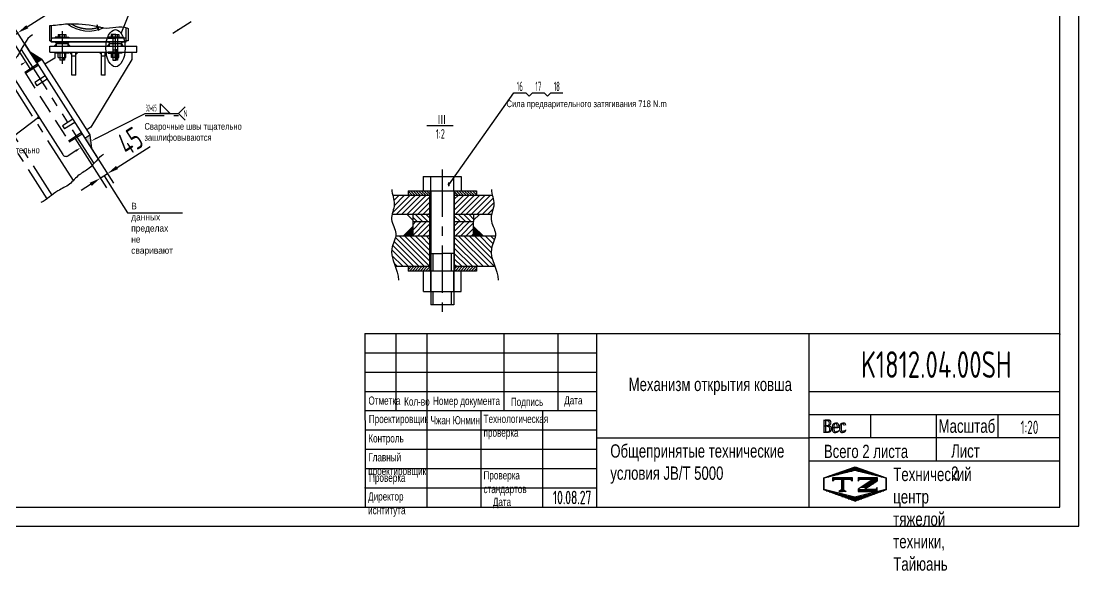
# Model space of a CAD drawing. Header units: millimetres. Extents: x 0 to 8400, y -235 to 5940.
# Drawn here: x 2835 to 8400, y -235 to 2657 of the extents above; entities that cross this region are included whole.
import ezdxf
from ezdxf.enums import TextEntityAlignment as Align

# ---------------------------------------------------------------- set-up
doc = ezdxf.new("R2010")
doc.units = ezdxf.units.MM
doc.header["$LTSCALE"] = 200
for name, pattern in [('F', [0.75, 0.5, -0.25]), ('G', [2, 1.25, -0.25, 0.25, -0.25]), ('K', [2.5, 1.25, -0.25, 0.25, -0.25, 0.25, -0.25])]:
    doc.linetypes.add(name, pattern=pattern)
for name, color, linetype in [('01', 7, 'Continuous'), ('02', 1, 'Continuous'), ('02C', 3, 'Continuous'), ('04', 2, 'F'), ('05', 4, 'G'), ('07', 6, 'K'), ('08', 1, 'Continuous'), ('10', 1, 'Continuous'), ('11', 3, 'Continuous'), ('13', 3, 'Continuous'), ('THICK', 7, 'Continuous')]:
    doc.layers.add(name, color=color, linetype=linetype)
doc.styles.get("Standard").update_dxf_attribs({"font": 'isocp', "width": 0.707, "bigfont": 'intecad.shx'})
doc.dimstyles.new('INTE', dxfattribs={"dimscale": 20, "dimtxt": 6, "dimasz": 3, "dimexe": 3, "dimexo": 0, "dimgap": 1, "dimtad": 1, "dimdec": 1, "dimdsep": 46, "dimtxsty": 'Standard', "dimcen": 0, "dimclrd": 1, "dimclre": 1, "dimclrt": 3, "dimadec": 0, "dimazin": 0, "dimtfac": 1, "dimtdec": 1, "dimtmove": 0, "dimatfit": 0, "dimfxl": 1, "dimarcsym": 0})
pattern_1 = [(45, (290.468, 318.524), (-14.142136, 14.142136), [])]
pattern_2 = [(135, (290.468, 318.524), (-14.142136, -14.142136), [])]

# ---------------------------------------------------------------- blocks, each defined once
blk = doc.blocks.new('*D7')
at = {"layer": '08', "color": 1, "lineweight": -2}
for p, q in [((3117.1, 2040.5), (3283.2, 1780)), ((3169.3, 2042.2), (3321.1, 1804.2)), ((3339.4, 1887.1), (3512.6, 1997.4)), ((3250.9, 1830.6), (3288.8, 1854.8)), ((3200.3, 1798.3), (3149.7, 1766.1))]:
    blk.add_line(p, q, dxfattribs=at)
at = {"layer": '08', "color": 1}
for points in [[(3334.1, 1895.5), (3344.8, 1878.6), (3288.8, 1854.8)], [(3194.9, 1806.8), (3205.7, 1789.9), (3250.9, 1830.6)]]:
    blk.add_solid(points, dxfattribs=at)
at = {"layer": 'Defpoints', "color": 0}
for p in [(3117.1, 2040.5), (3169.3, 2042.2), (3288.8, 1854.8)]:
    blk.add_point(p, dxfattribs=at)
at = {"layer": '08', "color": 3, "insert": (3408.3, 2025.8), "char_height": 120, "attachment_point": 5, "rotation": 32.5246}
blk.add_mtext('45', dxfattribs=at)
blk = doc.blocks.new('*D8')
at = {"layer": '08', "color": 1, "lineweight": -2}
for p, q in [((2867.1, 2627.8), (3040.2, 2738.2)), ((2882.7, 2408.1), (2746.3, 2621.9)), ((2916.7, 2438.5), (2784.2, 2646.1)), ((2778.5, 2571.3), (2816.5, 2595.5)), ((2728, 2539.1), (2677.4, 2506.8))]:
    blk.add_line(p, q, dxfattribs=at)
at = {"layer": '08', "color": 1}
for points in [[(2861.7, 2636.2), (2872.5, 2619.4), (2816.5, 2595.5)], [(2722.6, 2547.5), (2733.3, 2530.7), (2778.5, 2571.3)]]:
    blk.add_solid(points, dxfattribs=at)
at = {"layer": 'Defpoints', "color": 0}
for p in [(2816.5, 2595.5), (2882.7, 2408.1), (2916.7, 2438.5)]:
    blk.add_point(p, dxfattribs=at)
at = {"layer": '08', "color": 3, "insert": (2935.9, 2766.6), "char_height": 120, "attachment_point": 5, "rotation": 32.5246}
blk.add_mtext('45', dxfattribs=at)
blk = doc.blocks.new('*U4')
at = {"layer": '01'}
for p, q in [((-15, 20), (0, 20)), ((-15, 0), (-15, 20)), ((0, 12), (-15, 12)), ((-15, 0), (-15, -20)), ((0, 20), (0, 0)), ((0, 12), (120, 12)), ((0, -20), (0, 0)), ((66, 12), (66, 0)), ((66, -12), (66, 0)), ((120, 12), (120, 0)), ((120, -12), (120, 0)), ((0, -12), (-15, -12)), ((-15, -20), (0, -20)), ((0, -12), (120, -12))]:
    blk.add_line(p, q, dxfattribs=at)
at = {"layer": '02'}
for p, q in [((120, 9.6), (66, 9.6)), ((120, -9.6), (66, -9.6))]:
    blk.add_line(p, q, dxfattribs=at)
at = {"layer": '05'}
blk.add_line((-18.1, 0), (123.5, 0), dxfattribs=at)
blk = doc.blocks.new('*U5')
at = {"layer": '10'}
h = blk.add_hatch(dxfattribs=at)
h.set_pattern_fill('U', color=256, angle=45, style=0, pattern_type=0)
h.set_pattern_definition([(45, (0, 0), (-0.707107, 0.707107), [])])
h.paths.add_polyline_path([(-36, 0), (-13, 0), (-13, 5), (-36, 5)])
h.paths.add_polyline_path([(36, 5), (13, 5), (13, 0), (36, 0)])
at = {"layer": '01'}
for p, q in [((-36, 5), (-36, 0)), ((0, 5), (-36, 5)), ((-36, 0), (0, 0)), ((-13, 5), (-13, 0)), ((0, 5), (36, 5)), ((36, 0), (0, 0)), ((13, 5), (13, 0)), ((36, 5), (36, 0))]:
    blk.add_line(p, q, dxfattribs=at)
at = {"layer": '05'}
blk.add_line((0, 7.1), (0, -1.8), dxfattribs=at)
blk = doc.blocks.new('*U3')
at = {"layer": '01'}
for p, q in [((-21.5, 0), (-21.5, 19.8)), ((-21.5, 19.8), (0, 19.8)), ((-21.5, 12), (0, 12)), ((0, 19.8), (0, 0)), ((0, -19.8), (0, 0)), ((-21.5, 0), (-21.5, -19.8)), ((-21.5, -12), (0, -12)), ((-21.5, -19.8), (0, -19.8))]:
    blk.add_line(p, q, dxfattribs=at)
at = {"layer": '05'}
blk.add_line((-22.6, 0), (1.1, 0), dxfattribs=at)
blk = doc.blocks.new('*U6', base_point=(4489.6, -71.7))
at = {"layer": '01'}
blk.add_circle((4489.6, -71.7), 4, dxfattribs=at)
at = {"layer": '02'}
blk.add_arc((4489.6, -71.7), 5, 260, 170, dxfattribs=at)
blk = doc.blocks.new('*U23')
at = {"layer": '01'}
for points in [[(415, 5), (415, 292)], [(25, 5), (415, 5)]]:
    blk.add_lwpolyline(points, dxfattribs=at)
at = {"layer": '02'}
for points in [[(420, 0), (420, 297)], [(0, 0), (420, 0)]]:
    blk.add_lwpolyline(points, dxfattribs=at)
blk = doc.blocks.new('*X27')
at = {"color": 0}
for p, q in [((127.06, 7.8), (132.06, 7.8)), ((127.06, 7.5), (132.06, 7.5)), ((127.06, 7.2), (127.32, 7.2)), ((128.3, 5.7), (130.1, 5.7)), ((128.77, 6), (130.57, 6)), ((129.23, 6.3), (131.04, 6.3)), ((129.7, 6.6), (131.51, 6.6)), ((130.16, 6.9), (131.98, 6.9)), ((130.62, 7.2), (132.06, 7.2)), ((127.84, 5.4), (129.64, 5.4))]:
    blk.add_line(p, q, dxfattribs=at)
blk = doc.blocks.new('*X28')
at = {"color": 0}
for p, q in [((127.06, 4.8), (132.06, 4.8)), ((127.06, 4.5), (132.06, 4.5)), ((131.84, 5.1), (132.06, 5.1))]:
    blk.add_line(p, q, dxfattribs=at)
blk = doc.blocks.new('*X26')
at = {"color": 0}
for p, q in [((122.34, 4.5), (123.72, 4.5)), ((122.82, 4.8), (123.24, 4.8))]:
    blk.add_line(p, q, dxfattribs=at)
blk = doc.blocks.new('*X25')
at = {"color": 0}
for p, q in [((120.53, 7.8), (125.53, 7.8)), ((120.53, 7.5), (125.53, 7.5)), ((120.53, 7.2), (120.79, 7.2)), ((125.27, 7.2), (125.53, 7.2))]:
    blk.add_line(p, q, dxfattribs=at)
blk = doc.blocks.new('*X24')
at = {"color": 0}
for p, q in [((119.8, 8.4), (120.72, 8.4)), ((120.66, 8.7), (121.92, 8.7)), ((121.52, 9), (123.12, 9)), ((122.38, 9.3), (124.32, 9.3)), ((123.24, 9.6), (125.52, 9.6)), ((124.1, 9.9), (128.52, 9.9)), ((124.97, 10.2), (127.67, 10.2)), ((125.83, 10.5), (126.82, 10.5)), ((127.02, 9.6), (129.37, 9.6)), ((128.22, 9.3), (130.22, 9.3)), ((129.42, 9), (131.07, 9)), ((130.62, 8.7), (131.92, 8.7)), ((131.82, 8.4), (132.77, 8.4)), ((118.22, 7.8), (118.32, 7.8)), ((118.22, 7.5), (118.27, 7.5)), ((118.22, 7.2), (118.27, 7.2)), ((118.22, 6.9), (118.27, 6.9)), ((118.22, 6.6), (118.27, 6.6)), ((118.22, 6.3), (118.27, 6.3)), ((118.22, 6), (118.27, 6)), ((118.22, 5.7), (118.27, 5.7)), ((118.94, 8.1), (119.52, 8.1)), ((133.02, 8.1), (133.62, 8.1)), ((134.22, 7.8), (134.32, 7.8)), ((134.27, 7.5), (134.32, 7.5)), ((134.27, 7.2), (134.32, 7.2)), ((134.27, 6.9), (134.32, 6.9)), ((134.27, 6.6), (134.32, 6.6)), ((134.27, 6.3), (134.32, 6.3)), ((134.27, 6), (134.32, 6)), ((134.27, 5.7), (134.32, 5.7)), ((118.22, 5.4), (118.27, 5.4)), ((118.22, 5.1), (118.27, 5.1)), ((118.22, 4.8), (118.27, 4.8)), ((118.79, 4.5), (119.42, 4.5)), ((119.61, 4.2), (120.62, 4.2)), ((120.43, 3.9), (121.82, 3.9)), ((121.26, 3.6), (123.02, 3.6)), ((122.08, 3.3), (124.22, 3.3)), ((122.91, 3), (125.42, 3)), ((127.12, 3), (129.7, 3)), ((128.32, 3.3), (130.51, 3.3)), ((129.52, 3.6), (131.32, 3.6)), ((130.72, 3.9), (132.14, 3.9)), ((131.92, 4.2), (132.95, 4.2)), ((133.12, 4.5), (133.76, 4.5)), ((134.27, 5.4), (134.32, 5.4)), ((134.27, 5.1), (134.32, 5.1)), ((134.27, 4.8), (134.32, 4.8)), ((123.73, 2.7), (128.89, 2.7)), ((124.55, 2.4), (128.07, 2.4)), ((125.38, 2.1), (127.26, 2.1)), ((126.2, 1.8), (126.45, 1.8))]:
    blk.add_line(p, q, dxfattribs=at)

msp = doc.modelspace()

# ---------------------------------------------------------------- hatches: boundary and pattern name
for points in [[(3008.02, 2525.19), (3018.02, 2525.19), (3018.02, 2535.19)], [(3082.02, 2535.19), (3092.02, 2525.19), (3082.02, 2525.19)], [(3298.02, 2535.19), (3288.02, 2525.19), (3298.02, 2525.19)], [(3362.02, 2535.19), (3372.02, 2525.19), (3362.02, 2525.19)], [(2943.63, 2455.67), (2881.71, 2493.27), (2916.65, 2438.46)], [(3102.02, 2493.19), (3090.02, 2493.19), (3102.02, 2481.19)], [(3122.02, 2493.19), (3134.02, 2493.19), (3122.02, 2481.19)], [(3257.02, 2493.19), (3245.02, 2493.19), (3257.02, 2481.19)], [(3277.02, 2493.19), (3289.02, 2493.19), (3277.02, 2481.19)], [(3196.31, 2059.41), (3169.33, 2042.21), (3204.28, 1987.4)], [(4895.6, 1577.07), (4845.6, 1527.07), (4895.6, 1527.07)], [(5215.6, 1577.07), (5265.6, 1527.07), (5215.6, 1527.07)]]:
    msp.add_hatch(color=256).paths.add_polyline_path(points)
at = {"layer": '02'}
h = msp.add_hatch(color=256, dxfattribs=at)
h.paths.add_polyline_path([(2993.02, 2573.62), (2993.02, 2567.62), (2999.02, 2567.62)])
h.paths.add_polyline_path([(2993.02, 2553.62), (2987.02, 2553.62), (2993.02, 2547.62)])
h.paths.add_polyline_path([(3018.02, 2547.62), (3012.02, 2547.62), (3018.02, 2541.62)])
h.paths.add_polyline_path([(3088.02, 2547.62), (3082.02, 2547.62), (3082.02, 2541.62)])
h = msp.add_hatch(dxfattribs=at)
h.set_pattern_fill('_USER', color=256, scale=20, angle=45, style=0, pattern_type=0)
h.set_pattern_definition(pattern_1)
edge = h.paths.add_edge_path()
edge.add_line((4985.6, 1739.22), (4790.24, 1739.22))
edge.add_spline(control_points=[(4790.24, 1739.22), (4794.05, 1724.08), (4803.99, 1690.98), (4790.18, 1657.37), (4786.05, 1639.22)], knot_values=[32.4729429, 32.4729429, 32.4729429, 32.4729429, 78.5957172, 133.9532099, 133.9532099, 133.9532099, 133.9532099], degree=3, periodic=0)
edge.add_line((4786.05, 1639.22), (4985.6, 1639.22))
edge.add_line((4985.6, 1639.22), (4985.6, 1739.22))
edge = h.paths.add_edge_path()
edge.add_spline(control_points=[(5309.76, 1639.22), (5313.89, 1657.37), (5327.71, 1690.98), (5317.76, 1724.08), (5313.96, 1739.22)], knot_values=[32.4729429, 32.4729429, 32.4729429, 32.4729429, 87.8304356, 133.9532099, 133.9532099, 133.9532099, 133.9532099], degree=3, periodic=0)
edge.add_line((5313.96, 1739.22), (5115.6, 1739.22))
edge.add_line((5115.6, 1739.22), (5115.6, 1639.22))
edge.add_line((5115.6, 1639.22), (5309.76, 1639.22))
h = msp.add_hatch(dxfattribs=at)
h.set_pattern_fill('_USER', color=256, scale=20, angle=135, style=0, pattern_type=0)
h.set_pattern_definition(pattern_2)
h.paths.add_polyline_path([(4985.6, 1602.07), (4985.6, 1639.22), (4895.6, 1639.22), (4895.6, 1602.07)])
h.paths.add_polyline_path([(5215.6, 1602.07), (5215.6, 1639.22), (5115.6, 1639.22), (5115.6, 1602.07)])
h = msp.add_hatch(dxfattribs=at)
h.set_pattern_fill('_USER', color=256, scale=20, angle=45, style=0, pattern_type=0)
h.set_pattern_definition(pattern_1)
h.paths.add_polyline_path([(5115.6, 1602.07), (5115.6, 1527.07), (5215.6, 1527.07), (5215.6, 1602.07)])
h.paths.add_polyline_path([(4985.6, 1602.07), (4895.6, 1602.07), (4895.6, 1527.07), (4985.6, 1527.07)])
h = msp.add_hatch(dxfattribs=at)
h.set_pattern_fill('_USER', color=256, scale=20, angle=135, style=0, pattern_type=0)
h.set_pattern_definition(pattern_2)
edge = h.paths.add_edge_path()
edge.add_line((4985.6, 1367.07), (4985.6, 1527.07))
edge.add_line((4985.6, 1527.07), (4805.77, 1527.07))
edge.add_spline(control_points=[(4805.77, 1527.07), (4802.78, 1504.76), (4770.83, 1451.27), (4791.83, 1398.13), (4803.41, 1367.07)], knot_values=[250.5775829, 250.5775829, 250.5775829, 250.5775829, 320.1968989, 415.6439628, 415.6439628, 415.6439628, 415.6439628], degree=3, periodic=0)
edge.add_line((4803.41, 1367.07), (4985.6, 1367.07))
edge = h.paths.add_edge_path()
edge.add_spline(control_points=[(5327.12, 1367.07), (5315.54, 1398.13), (5294.54, 1451.27), (5326.5, 1504.76), (5329.48, 1527.07)], knot_values=[250.5775829, 250.5775829, 250.5775829, 250.5775829, 346.0246468, 415.6439628, 415.6439628, 415.6439628, 415.6439628], degree=3, periodic=0)
edge.add_line((5329.48, 1527.07), (5115.6, 1527.07))
edge.add_line((5115.6, 1527.07), (5115.6, 1367.07))
edge.add_line((5115.6, 1367.07), (5327.12, 1367.07))
at = {"layer": '10'}
h = msp.add_hatch(dxfattribs=at)
h.set_pattern_fill('_USER', color=256, scale=10, angle=135, style=0, pattern_type=0)
h.set_pattern_definition([(135, (290.468, 318.524), (-7.071068, -7.071068), [])])
h.paths.add_polyline_path([(4870.6, 1739.22), (4985.6, 1739.22), (4985.6, 1764.22), (4870.6, 1764.22)])
h.paths.add_polyline_path([(5230.6, 1764.22), (5115.6, 1764.22), (5115.6, 1739.22), (5230.6, 1739.22)])
h = msp.add_hatch(dxfattribs=at)
h.set_pattern_fill('_USER', color=256, scale=10, angle=45, style=0, pattern_type=0)
h.set_pattern_definition([(45, (290.468, 318.524), (-7.071068, 7.071068), [])])
h.paths.add_polyline_path([(4870.6, 1342.07), (4985.6, 1342.07), (4985.6, 1367.07), (4870.6, 1367.07)])
h.paths.add_polyline_path([(5230.6, 1367.07), (5115.6, 1367.07), (5115.6, 1342.07), (5230.6, 1342.07)])

# ---------------------------------------------------------------- linework, layer by layer
for p, q in [((3387.02, 2547.62), (3387.02, 2623.94)), ((2986.02, 2525.19), (3443.02, 2525.19)), ((2986.02, 2493.19), (2986.02, 2525.19)), ((3018.02, 2535.19), (3008.02, 2525.19)), ((3018.02, 2540.19), (3082.02, 2540.19)), ((3018.02, 2540.19), (3018.02, 2525.19)), ((3018.02, 2540.19), (3082.02, 2540.19)), ((3082.02, 2525.19), (3082.02, 2540.19)), ((3082.02, 2535.19), (3092.02, 2525.19)), ((3298.02, 2535.19), (3288.02, 2525.19)), ((3298.02, 2540.19), (3298.02, 2525.19)), ((3298.02, 2540.19), (3362.02, 2540.19)), ((3362.02, 2525.19), (3362.02, 2540.19)), ((3362.02, 2535.19), (3372.02, 2525.19)), ((3443.02, 2493.19), (3443.02, 2525.19)), ((2943.63, 2455.67), (2881.71, 2493.27)), ((2943.63, 2455.67), (2916.65, 2438.46)), ((2943.63, 2455.67), (3196.31, 2059.41)), ((3011.02, 2463.05), (2959.76, 2430.37)), ((2986.02, 2493.19), (3443.02, 2493.19)), ((3011.02, 2493.19), (3011.02, 2463.05)), ((3038.02, 2488.19), (3038.02, 2466.69)), ((3062.02, 2488.19), (3062.02, 2466.69)), ((3102.02, 2481.19), (3090.02, 2493.19)), ((3102.02, 2373.19), (3102.02, 2493.19)), ((3122.02, 2473.19), (3102.02, 2473.19)), ((3122.02, 2373.19), (3122.02, 2493.19)), ((3122.02, 2481.19), (3134.02, 2493.19)), ((3417.02, 2455.19), (3200.75, 2098.96)), ((3257.02, 2481.19), (3245.02, 2493.19)), ((3257.02, 2373.19), (3257.02, 2493.19)), ((3277.02, 2473.19), (3257.02, 2473.19)), ((3277.02, 2373.19), (3277.02, 2493.19)), ((3277.02, 2481.19), (3289.02, 2493.19)), ((3417.02, 2493.19), (3417.02, 2455.19)), ((2916.65, 2438.46), (3169.33, 2042.21)), ((3122.02, 2373.19), (3102.02, 2373.19)), ((3277.02, 2373.19), (3257.02, 2373.19)), ((3169.33, 2042.21), (3196.31, 2059.41)), ((3200.75, 2098.96), (3179.67, 2085.52)), ((3196.31, 2059.41), (3204.28, 1987.4)), ((4985.6, 1367.07), (4985.6, 1739.22)), ((5115.6, 1367.07), (5115.6, 1739.22)), ((4895.6, 1577.07), (4845.6, 1527.07)), ((4895.6, 1602.07), (4990.6, 1602.07)), ((4895.6, 1602.07), (4895.6, 1527.07)), ((5110.6, 1602.07), (5215.6, 1602.07)), ((5215.6, 1527.07), (5215.6, 1602.07)), ((5215.6, 1577.07), (5265.6, 1527.07)), ((4805.77, 1527.07), (4990.6, 1527.07)), ((5110.6, 1527.07), (5329.48, 1527.07)), ((4803.41, 1367.07), (4990.6, 1367.07)), ((5110.6, 1367.07), (5327.12, 1367.07))]:
    msp.add_line(p, q)
at = {"layer": '01'}
for p, q in [((2983.02, 2633), (2983.02, 2553.62)), ((2993.02, 2634.69), (2993.02, 2547.62)), ((3397.02, 2618.82), (3397.02, 2553.62)), ((3387.02, 2567.62), (2993.02, 2567.62)), ((3014.02, 2572.62), (3014.02, 2567.62)), ((3050.02, 2572.62), (3014.02, 2572.62)), ((3030.03, 2587.62), (3030.03, 2572.62)), ((3030.03, 2587.62), (3070.01, 2587.62)), ((3038.02, 2572.62), (3038.02, 2587.62)), ((3050.02, 2572.62), (3086.02, 2572.62)), ((3062.02, 2572.62), (3062.02, 2587.62)), ((3070.01, 2587.62), (3070.01, 2572.62)), ((3086.02, 2572.62), (3086.02, 2567.62)), ((3014.02, 2493.19), (3014.02, 2488.19)), ((3086.02, 2488.19), (3014.02, 2488.19)), ((3030.24, 2466.69), (3030.24, 2488.19)), ((3030.24, 2466.69), (3069.79, 2466.69)), ((3038.02, 2466.69), (3038.02, 2452.62)), ((3062.02, 2452.62), (3038.02, 2452.62)), ((3062.02, 2466.69), (3062.02, 2452.62)), ((3069.79, 2466.69), (3069.79, 2488.19)), ((3086.02, 2493.19), (3086.02, 2488.19)), ((4969.4, 2107.5), (5107.06, 2107.5)), ((4950.65, 1839.22), (4950.65, 1764.22)), ((4950.65, 1839.22), (5150.55, 1839.22)), ((4990.6, 1764.22), (4990.6, 1839.22)), ((5110.6, 1764.22), (5110.6, 1839.22)), ((5150.55, 1839.22), (5150.55, 1764.22)), ((4990.6, 1739.22), (4790.24, 1739.22)), ((4870.6, 1764.22), (4870.6, 1739.22)), ((4870.6, 1764.22), (5230.6, 1764.22)), ((4985.6, 1764.22), (4985.6, 1739.22)), ((4990.6, 1764.22), (4990.6, 1164.22)), ((5110.6, 1764.22), (5110.6, 1164.22)), ((5313.96, 1739.22), (5110.6, 1739.22)), ((5115.6, 1764.22), (5115.6, 1739.22)), ((5230.6, 1764.22), (5230.6, 1739.22)), ((4990.6, 1434.22), (5050.6, 1434.22)), ((5110.6, 1434.22), (5050.6, 1434.22)), ((4870.6, 1367.07), (4870.6, 1342.07)), ((5230.6, 1342.07), (4870.6, 1342.07)), ((4951.73, 1234.57), (4951.73, 1342.07)), ((4985.6, 1367.07), (4985.6, 1342.07)), ((4990.6, 1234.57), (4990.6, 1342.07)), ((5110.6, 1234.57), (5110.6, 1342.07)), ((5115.6, 1367.07), (5115.6, 1342.07)), ((5149.48, 1234.57), (5149.48, 1342.07)), ((5230.6, 1367.07), (5230.6, 1342.07)), ((4951.73, 1234.57), (5149.48, 1234.57)), ((5110.6, 1164.22), (4990.6, 1164.22))]:
    msp.add_line(p, q, dxfattribs=at)
at = {"layer": '01', "color": 7, "linetype": 'Continuous'}
for p, q in [((2993.02, 2573.62), (2999.02, 2567.62)), ((2993.02, 2553.62), (2983.02, 2553.62)), ((2987.02, 2553.62), (2993.02, 2547.62)), ((3387.02, 2547.62), (2993.02, 2547.62)), ((2993.02, 2547.62), (3387.02, 2547.62)), ((3012.02, 2547.62), (3018.02, 2541.62)), ((3018.02, 2547.62), (3018.02, 2540.19)), ((3082.02, 2540.19), (3018.02, 2540.19)), ((3088.02, 2547.62), (3082.02, 2541.62)), ((3082.02, 2547.62), (3082.02, 2540.19)), ((3292.02, 2547.62), (3298.02, 2541.62)), ((3298.02, 2547.62), (3298.02, 2540.19)), ((3298.02, 2540.19), (3362.02, 2540.19)), ((3362.02, 2547.62), (3362.02, 2540.19)), ((3368.02, 2547.62), (3362.02, 2541.62)), ((3397.02, 2553.62), (3387.02, 2553.62)), ((4990.6, 1639.22), (4786.05, 1639.22)), ((4865.6, 1639.22), (4895.6, 1609.22)), ((4895.6, 1639.22), (4895.6, 1602.07)), ((5309.76, 1639.22), (5110.6, 1639.22)), ((5215.6, 1639.22), (5215.6, 1602.07)), ((5245.6, 1639.22), (5215.6, 1609.22)), ((4895.6, 1602.07), (4990.6, 1602.07)), ((5110.6, 1602.07), (5215.6, 1602.07))]:
    msp.add_line(p, q, dxfattribs=at)
at = {"layer": '01'}
msp.add_lwpolyline([(3567.94, 2221.33), (3617.94, 2171.33), (3567.94, 2171.33)], close=True, dxfattribs=at)
at = {"layer": '01', "color": 7, "linetype": 'Continuous'}
msp.add_arc((3190.02, 2789.62), 184.5, 232.70293, 294.76792, dxfattribs=at)
at = {"layer": '01'}
for p in [(8300, 1009.48), (8300, 1009.11)]:
    msp.add_point(p, dxfattribs=at)
at = {"layer": '02'}
for p, q in [((3728.4, 2654.08), (3632.28, 2592.79)), ((3040.42, 2452.62), (3040.42, 2466.69)), ((3059.62, 2452.62), (3059.62, 2466.69)), ((5084.63, 1795.88), (5427.46, 2279.21)), ((5427.46, 2279.21), (5489.46, 2279.21)), ((5489.46, 2279.21), (5507.13, 2261.53)), ((5507.13, 2261.53), (5524.81, 2279.21)), ((5524.81, 2279.21), (5586.81, 2279.21)), ((5586.81, 2279.21), (5604.49, 2261.53)), ((5604.49, 2261.53), (5622.17, 2279.21)), ((5622.17, 2279.21), (5684.17, 2279.21)), ((5002.6, 1342.07), (5002.6, 1434.22)), ((5098.6, 1342.07), (5098.6, 1434.22)), ((5002.6, 1164.22), (5002.6, 1234.57)), ((5098.6, 1164.22), (5098.6, 1234.57))]:
    msp.add_line(p, q, dxfattribs=at)
for points in [[(3662.63, 2612.14, 9, 0, 0), (3632.28, 2592.79, 0, 0, 0)], [(3200.25, 2023.81, 0, 8, 0), (3230.42, 2041.55, 8, 8, 0)]]:
    msp.add_lwpolyline(points, format="xyseb", dxfattribs=at)
for points in [[(3230.42, 2041.55), (3487.94, 2171.33), (3662.94, 2171.33)], [(3698.3, 2206.69), (3662.94, 2171.33), (3698.3, 2135.98)], [(2926.41, 2149.29), (2750.87, 2017.42), (2575.87, 2017.42)]]:
    msp.add_lwpolyline(points, dxfattribs=at)
at = {"layer": '02C'}
msp.add_ellipse((3330.94, 2514.91), major_axis=(0, 97.58), ratio=0.5213115, dxfattribs=at)
msp.add_open_spline([(2983.02, 2633), (2986.07, 2634.46), (3018.97, 2635.29), (3056.17, 2642.9), (3141.81, 2643.6), (3206.3, 2639.21), (3300.38, 2611.56), (3362.63, 2639.03), (3395.2, 2620.04), (3397.02, 2618.82)], degree=3, knots=[0, 0, 0, 0, 10.1428232, 95.7347149, 115.4158323, 266.6599437, 286.2816627, 410.3407088, 417.9384692, 417.9384692, 417.9384692, 417.9384692], dxfattribs=at)
for points, start_tangent, end_tangent in [([(2895.04, 2585.68), (2818.57, 2479.81), (2767.15, 2420.39), (2715.73, 2371.64), (2655.08, 2336.07), (2565.42, 2274.16)], (-0.8690365, -0.4947479), (-0.8979304, -0.4401375)), ([(3268.03, 1956.23), (3191.56, 1882.46), (3140.14, 1848.2), (3088.72, 1799.46), (3028.07, 1763.89), (2938.41, 1701.97)], (-0.8690365, -0.4947479), (-0.8979304, -0.4401375)), ([(4785.25, 1771.41), (4798.18, 1693.89), (4783.63, 1613.13), (4806.26, 1538.84), (4785.25, 1459.7), (4820.81, 1294.96)], (0, -1), (0, -1)), ([(5308.96, 1771.41), (5321.89, 1693.89), (5307.35, 1613.13), (5329.98, 1538.84), (5308.96, 1459.7), (5344.52, 1294.96)], (0, -1), (0, -1))]:
    msp.add_spline(points, degree=3, dxfattribs=dict(at, start_tangent=start_tangent, end_tangent=end_tangent))
at = {"layer": '04'}
for p, q in [((3317.02, 2540.19), (3317.02, 2493.19)), ((3341.02, 2540.19), (3341.02, 2493.19)), ((2853.14, 2389.27), (2920.59, 2432.28)), ((2856.99, 2383.24), (2924.44, 2426.25)), ((2853.14, 2389.27), (3087.57, 2021.64)), ((2961.17, 2368.65), (2907.21, 2334.24)), ((2971.92, 2351.79), (2917.96, 2317.38)), ((2907.21, 2334.24), (2917.96, 2317.38)), ((3106.34, 2141), (3052.37, 2106.59)), ((3117.09, 2124.14), (3063.13, 2089.73)), ((3487.94, 2160.83), (3662.94, 2160.83)), ((3052.37, 2106.59), (3063.13, 2089.73)), ((3083.72, 2027.68), (3151.17, 2070.69)), ((3087.57, 2021.64), (3155.02, 2064.66)), ((4990.6, 1602.07), (4990.6, 1367.07)), ((5110.6, 1602.07), (5110.6, 1367.07))]:
    msp.add_line(p, q, dxfattribs=at)
at = {"layer": '05', "color": 4, "linetype": 'G'}
msp.add_line((3233.03, 2639.6), (3242.09, 2608), dxfattribs=at)
at = {"layer": '05'}
for p, q in [((3050.02, 2605.15), (3050.02, 2432.33)), ((3329.02, 2563.13), (3329.02, 2465.01)), ((3109.95, 1819.15), (2741.85, 2396.41)), ((5050.6, 1876.85), (5050.6, 1098.31))]:
    msp.add_line(p, q, dxfattribs=at)
msp.add_arc((3190.02, 2789.62), 173, 237.8268, 289.66756, dxfattribs=at)
at = {"layer": '07'}
for p, q in [((2834.75, 2507.38), (3217.08, 1907.81)), ((2852.33, 2539.33), (2916.65, 2438.46)), ((2602.97, 2298.02), (2970.43, 1721.76)), ((2628.46, 2317.56), (2995.99, 1741.2)), ((3169.33, 2042.21), (3239.17, 1932.69))]:
    msp.add_line(p, q, dxfattribs=at)
at = {"layer": '08'}
for p, q in [((3361.69, 2592.65), (3430.46, 2766.49)), ((2787.1, 2373.64), (3054.13, 1954.89)), ((3123.05, 1975.3), (3081.79, 1948.81)), ((3271.43, 1843.69), (3394.79, 1649)), ((3394.79, 1649), (3684.14, 1649))]:
    msp.add_line(p, q, dxfattribs=at)
at = {"layer": '08', "const_width": 7.5}
msp.add_lwpolyline([(2922.66, 2149.29, 1), (2930.16, 2149.29, 1)], format="xyb", close=True, dxfattribs=at)
at = {"layer": '08'}
msp.add_arc((3070.99, 1965.64), 20, 212.52457, 302.70299, dxfattribs=at)
for points in [[(2831.82, 2431.98), (2859.76, 2443.98), (2837.22, 2423.57)], [(3120.35, 1979.51), (3148.29, 1991.51), (3125.75, 1971.09)]]:
    msp.add_solid(points, dxfattribs=at)
at = {"layer": 'THICK'}
for p, q in [((4642.69, 1013.63), (4645.46, 100)), ((4642.69, 1013.63), (8300, 1013.63)), ((4807.83, 1013.19), (4807.83, 1013.63)), ((4807.89, 607.57), (4807.89, 1013.63)), ((4970.31, 100), (4970.31, 1013.63)), ((5376.37, 607.57), (5376.37, 1013.63)), ((5660.61, 607.57), (5660.61, 1013.63)), ((5863.64, 100), (5863.64, 1013.63)), ((6980.31, 100), (6980.31, 1013.63)), ((8300, 100), (8300, 1013.63)), ((4645.46, 709.09), (5863.64, 709.09)), ((6980.31, 709.09), (8300, 709.09)), ((4645.46, 607.57), (5863.64, 607.57)), ((5254.55, 100), (5254.55, 607.57)), ((5579.4, 100), (5579.4, 607.57)), ((6980.31, 587.27), (8300, 587.27)), ((7305.15, 465.45), (7305.15, 587.27)), ((7650.3, 343.64), (7650.3, 587.27)), ((7975.15, 465.45), (7975.15, 587.27)), ((5863.64, 463.69), (6980.31, 463.69)), ((6980.31, 465.45), (8300, 465.45)), ((6980.31, 343.64), (8300, 343.64)), ((4645.46, 100), (8300, 100))]:
    msp.add_line(p, q, dxfattribs=at)
at = {"layer": 'THICK', "color": 3}
for p, q in [((4645.46, 912.12), (5863.64, 912.12)), ((4645.46, 810.6), (5863.64, 810.6)), ((4645.46, 506.06), (5863.64, 506.06)), ((4645.46, 404.54), (5863.64, 404.54)), ((4645.46, 303.03), (5863.64, 303.03)), ((7058.51, 254.43), (7223.07, 311.74)), ((7059.58, 253.14), (7222.01, 293.74)), ((7222.01, 293.74), (7384.43, 253.14)), ((7223.07, 311.74), (7385.49, 254.43)), ((7058.51, 190.6), (7058.51, 254.43)), ((7059.58, 192.23), (7059.58, 253.14)), ((7105.45, 236.02), (7105.45, 256.32)), ((7105.45, 256.32), (7206.96, 256.32)), ((7115.6, 246.17), (7105.45, 236.02)), ((7196.81, 246.17), (7115.6, 246.17)), ((7151.76, 246.26), (7151.76, 190.58)), ((7156.2, 246.26), (7156.2, 190.58)), ((7161.28, 246.26), (7161.28, 190.58)), ((7206.96, 236.02), (7196.81, 246.17)), ((7206.96, 256.32), (7206.96, 236.02)), ((7238.05, 256.32), (7238.05, 236.02)), ((7238.05, 256.32), (7339.56, 256.32)), ((7238.05, 236.02), (7248.2, 246.17)), ((7317.99, 246.17), (7238.05, 194.45)), ((7248.2, 246.17), (7317.99, 246.17)), ((7339.56, 236.21), (7287.55, 202.93)), ((7339.56, 256.32), (7339.56, 236.02)), ((7384.43, 253.14), (7384.43, 192.23)), ((7385.49, 254.43), (7385.49, 190.6)), ((4645.46, 201.51), (5863.64, 201.51)), ((7223.07, 130.68), (7058.51, 190.6)), ((7222.01, 151.62), (7059.58, 192.23)), ((7156.2, 195.22), (7136.53, 182.84)), ((7136.53, 182.84), (7156.2, 182.84)), ((7156.2, 195.22), (7175.87, 182.84)), ((7175.87, 182.84), (7156.2, 182.84)), ((7384.43, 192.23), (7222.01, 151.62)), ((7385.49, 190.6), (7223.07, 130.68)), ((7238.05, 194.45), (7238.05, 182.84)), ((7238.05, 182.84), (7339.56, 182.84)), ((7287.55, 202.93), (7272.04, 193)), ((7329.41, 193), (7272.04, 193)), ((7339.56, 203.15), (7329.41, 193)), ((7339.56, 182.84), (7339.56, 203.15))]:
    msp.add_line(p, q, dxfattribs=at)
for p in [(4645.46, 201.51), (4645.46, 100)]:
    msp.add_point(p, dxfattribs=at)

# ---------------------------------------------------------------- block references
at = {"xscale": 20, "yscale": 20, "zscale": 20}
msp.add_blockref('*U23', (0, 0), dxfattribs=at)
at = {"layer": '01'}
for p in [(3329.02, 2567.62), (3329.02, 2488.19)]:
    msp.add_blockref('*U5', p, dxfattribs=at)
for name, p, rotation in [('*U4', (3329.02, 2572.62), 270), ('*U3', (3329.02, 2488.19), 90)]:
    msp.add_blockref(name, p, dxfattribs=dict(at, rotation=rotation))
at = {"layer": '04', "rotation": 288.000000000019}
msp.add_blockref('*U6', (3237.7, 2623.32), dxfattribs=at)
at = {"layer": 'THICK', "color": 3, "xscale": 20.30299355464331, "yscale": 20.30299355464285, "zscale": 20.30299355464285}
for name in ['*X24', '*X25', '*X27', '*X26', '*X28']:
    msp.add_blockref(name, (4658.3, 95.04), dxfattribs=at)

# ---------------------------------------------------------------- texts
at = {"attachment_point": 1}
for s, insert, char_height in [('{\\fArial|b0|i0|c204|p34;\\C3;Сила предварительного затягивания 718 \\fArial|b0|i0|c0|p34;N.m}', (5388.96, 2239.67), 35), ('{\\fArial|b0|i0|c204|p34;\\C3;Сварочные швы тщательно \\Pзашлифовываются}', (3483.49, 2120.9), 35), ('{\\fArial|b0|i0|c204|p34;\\C3;Сварочные швы тщательно \\Pзашлифовываются}', (2420.67, 1996.46), 35), ('{\\fArial|b0|i0|c204|p34;\\C3;Механизм открытия ковша}', (6031.3, 780.61), 70), ('{\\fArial|b0|i0|c204|p34;Общепринятые технические\\Pусловия \\fArial|b0|i0|c0|p34;JB/T 5000}', (5934.7, 430.33), 70), ('{\\fArial|b0|i0|c204|p34;Всего 2 листа}', (7058.64, 428.18), 70)]:
    msp.add_mtext(s, dxfattribs=dict(at, insert=insert, char_height=char_height))
for s, insert, char_height, width in [('{\\fArial|b0|i0|c204|p34;\\W0.9;\\C3;В данных пределах не сваривают}', (3413.8, 1701.58), 35, 2.0541), ('{\\fArial|b0|i0|c204|p34;Лист 2}', (7728.26, 430.42), 70, 2.2395)]:
    msp.add_mtext(s, dxfattribs=dict(at, insert=insert, char_height=char_height, width=width))
at = {"layer": '01', "attachment_point": 1}
for s, insert, char_height in [('{\\fArial|b0|i0|c204|p34;Отметка}', (4662.04, 682.04), 43.2911), ('{\\fArial|b0|i0|c204|p34;Кол-во}', (4849.78, 677.06), 43.2911), ('{\\fArial|b0|i0|c204|p34;Номер документа}', (5001.85, 680.39), 43.2911), ('{\\fArial|b0|i0|c204|p34;Подпись}', (5411.34, 675.4), 43.2911), ('{\\fArial|b0|i0|c204|p34;Дата}', (5692.12, 683.7), 43.2911), ('{\\fArial|b0|i0|c204|p34;Проектировщик}', (4663.95, 585.34), 43.2911), ('{\\fArial|b0|i0|c204|p34;\\C3;Чжан Юнмин}', (4988.57, 578.69), 43.2911), ('{\\fArial|b0|i0|c204|p34;Технологическая\\Pпроверка}', (5267.85, 585.67), 43.2911), ('{\\fArial|b0|i0|c204|p34;Вес}', (7058.29, 562.06), 70.7088), ('{\\fArial|b0|i0|c204|p34;Контроль}', (4661.46, 483.37), 43.2911), ('{\\fArial|b0|i0|c204|p34;Главный\\Pпроектировщик}', (4661.08, 383.73), 43.2911), ('{\\fArial|b0|i0|c204|p34;Проверка\\Pстандартов}', (5267.44, 288.92), 43.2911), ('{\\fArial|b0|i0|c204|p34;Проверка}', (4665.31, 276.06), 43.2911), ('{\\fArial|b0|i0|c204|p34;Директор\\Pиснтитута}', (4660.41, 177.7), 43.2911), ('{\\fArial|b0|i0|c204|p34;Дата}', (5316.62, 148.77), 43.2911)]:
    msp.add_mtext(s, dxfattribs=dict(at, insert=insert, char_height=char_height))
at = {"layer": '01', "insert": (7423.2, 307.75), "char_height": 70.7088, "width": 3.3228, "attachment_point": 1}
msp.add_mtext('{\\fArial|b0|i0|c204|p34;Технический центр\\Pтяжелой техники, Тайюань}', dxfattribs=at)
at = {"layer": '02', "width": 0.605172}
msp.add_text('●', height=20, dxfattribs=at).set_placement((5078.63, 1785.88), (5090.63, 1785.88), align=Align.FIT)
at = {"layer": '05', "char_height": 70.7371, "attachment_point": 1}
for s, insert in [('{\\fArial|b0|i0|c204|p34;\\C250;Вес}', (7049.76, 559.99)), ('{\\fArial|b0|i0|c204|p34;\\C0;Масштаб}', (7661.47, 561.73))]:
    msp.add_mtext(s, dxfattribs=dict(at, insert=insert))
at = {"layer": '11'}
for s, height, width, p, p2 in [('16', 49.497, 0.610556, (5441.84, 2289.21), (5475.07, 2289.21)), ('17', 49.497, 0.606, (5540.06, 2289.21), (5571.56, 2289.21)), ('18', 49.497, 0.606, (5637.42, 2289.21), (5668.91, 2289.21)), ('K1812.04.00SH', 140, 0.693996, (7253.83, 780), (8046.17, 780)), ('1:20', 70, 0.655288, (8092.97, 485), (8187.03, 485)), ('10.08.27', 70.737, 0.642055, (5632.2, 115.16), (5834.31, 115.16)), ('10.08.27', 70.709, 0.642055, (5633.27, 115.15), (5835.29, 115.15))]:
    msp.add_text(s, height=height, dxfattribs=dict(at, width=width)).set_placement(p, p2, align=Align.FIT)
at = {"layer": '11', "char_height": 50, "attachment_point": 7}
for s, insert in [('Ⅲ', (5023.27, 2111.05)), ('1:2', (5016.28, 2038.74))]:
    msp.add_mtext(s, dxfattribs=dict(at, insert=insert))
at = {"layer": '13'}
for s, width, p, p2 in [('32*65', 0.491384, (3489.62, 2182.83), (3547.94, 2182.83)), ('N', 1.010989, (3687.94, 2153.83), (3710.94, 2153.83))]:
    msp.add_text(s, height=35, dxfattribs=dict(at, width=width)).set_placement(p, p2, align=Align.FIT)

# ---------------------------------------------------------------- dimensions: what is measured, and where the dimension line sits
at = {"layer": '08'}
for base, p1, p2, picture, middle in [((2816.49, 2595.54), (2882.65, 2408.09), (2916.65, 2438.46), '*D8', (2935.92, 2766.58)), ((3288.84, 1854.79), (3117.08, 2040.46), (3169.33, 2042.21), '*D7', (3408.27, 2025.83))]:
    dim = msp.add_linear_dim(base=base, p1=p1, p2=p2, angle=32.52457, dimstyle='INTE', dxfattribs=at)
    dim.commit()
    dim.dimension.update_dxf_attribs({"geometry": picture, "text_midpoint": middle})

doc.saveas('drawing.dxf')
